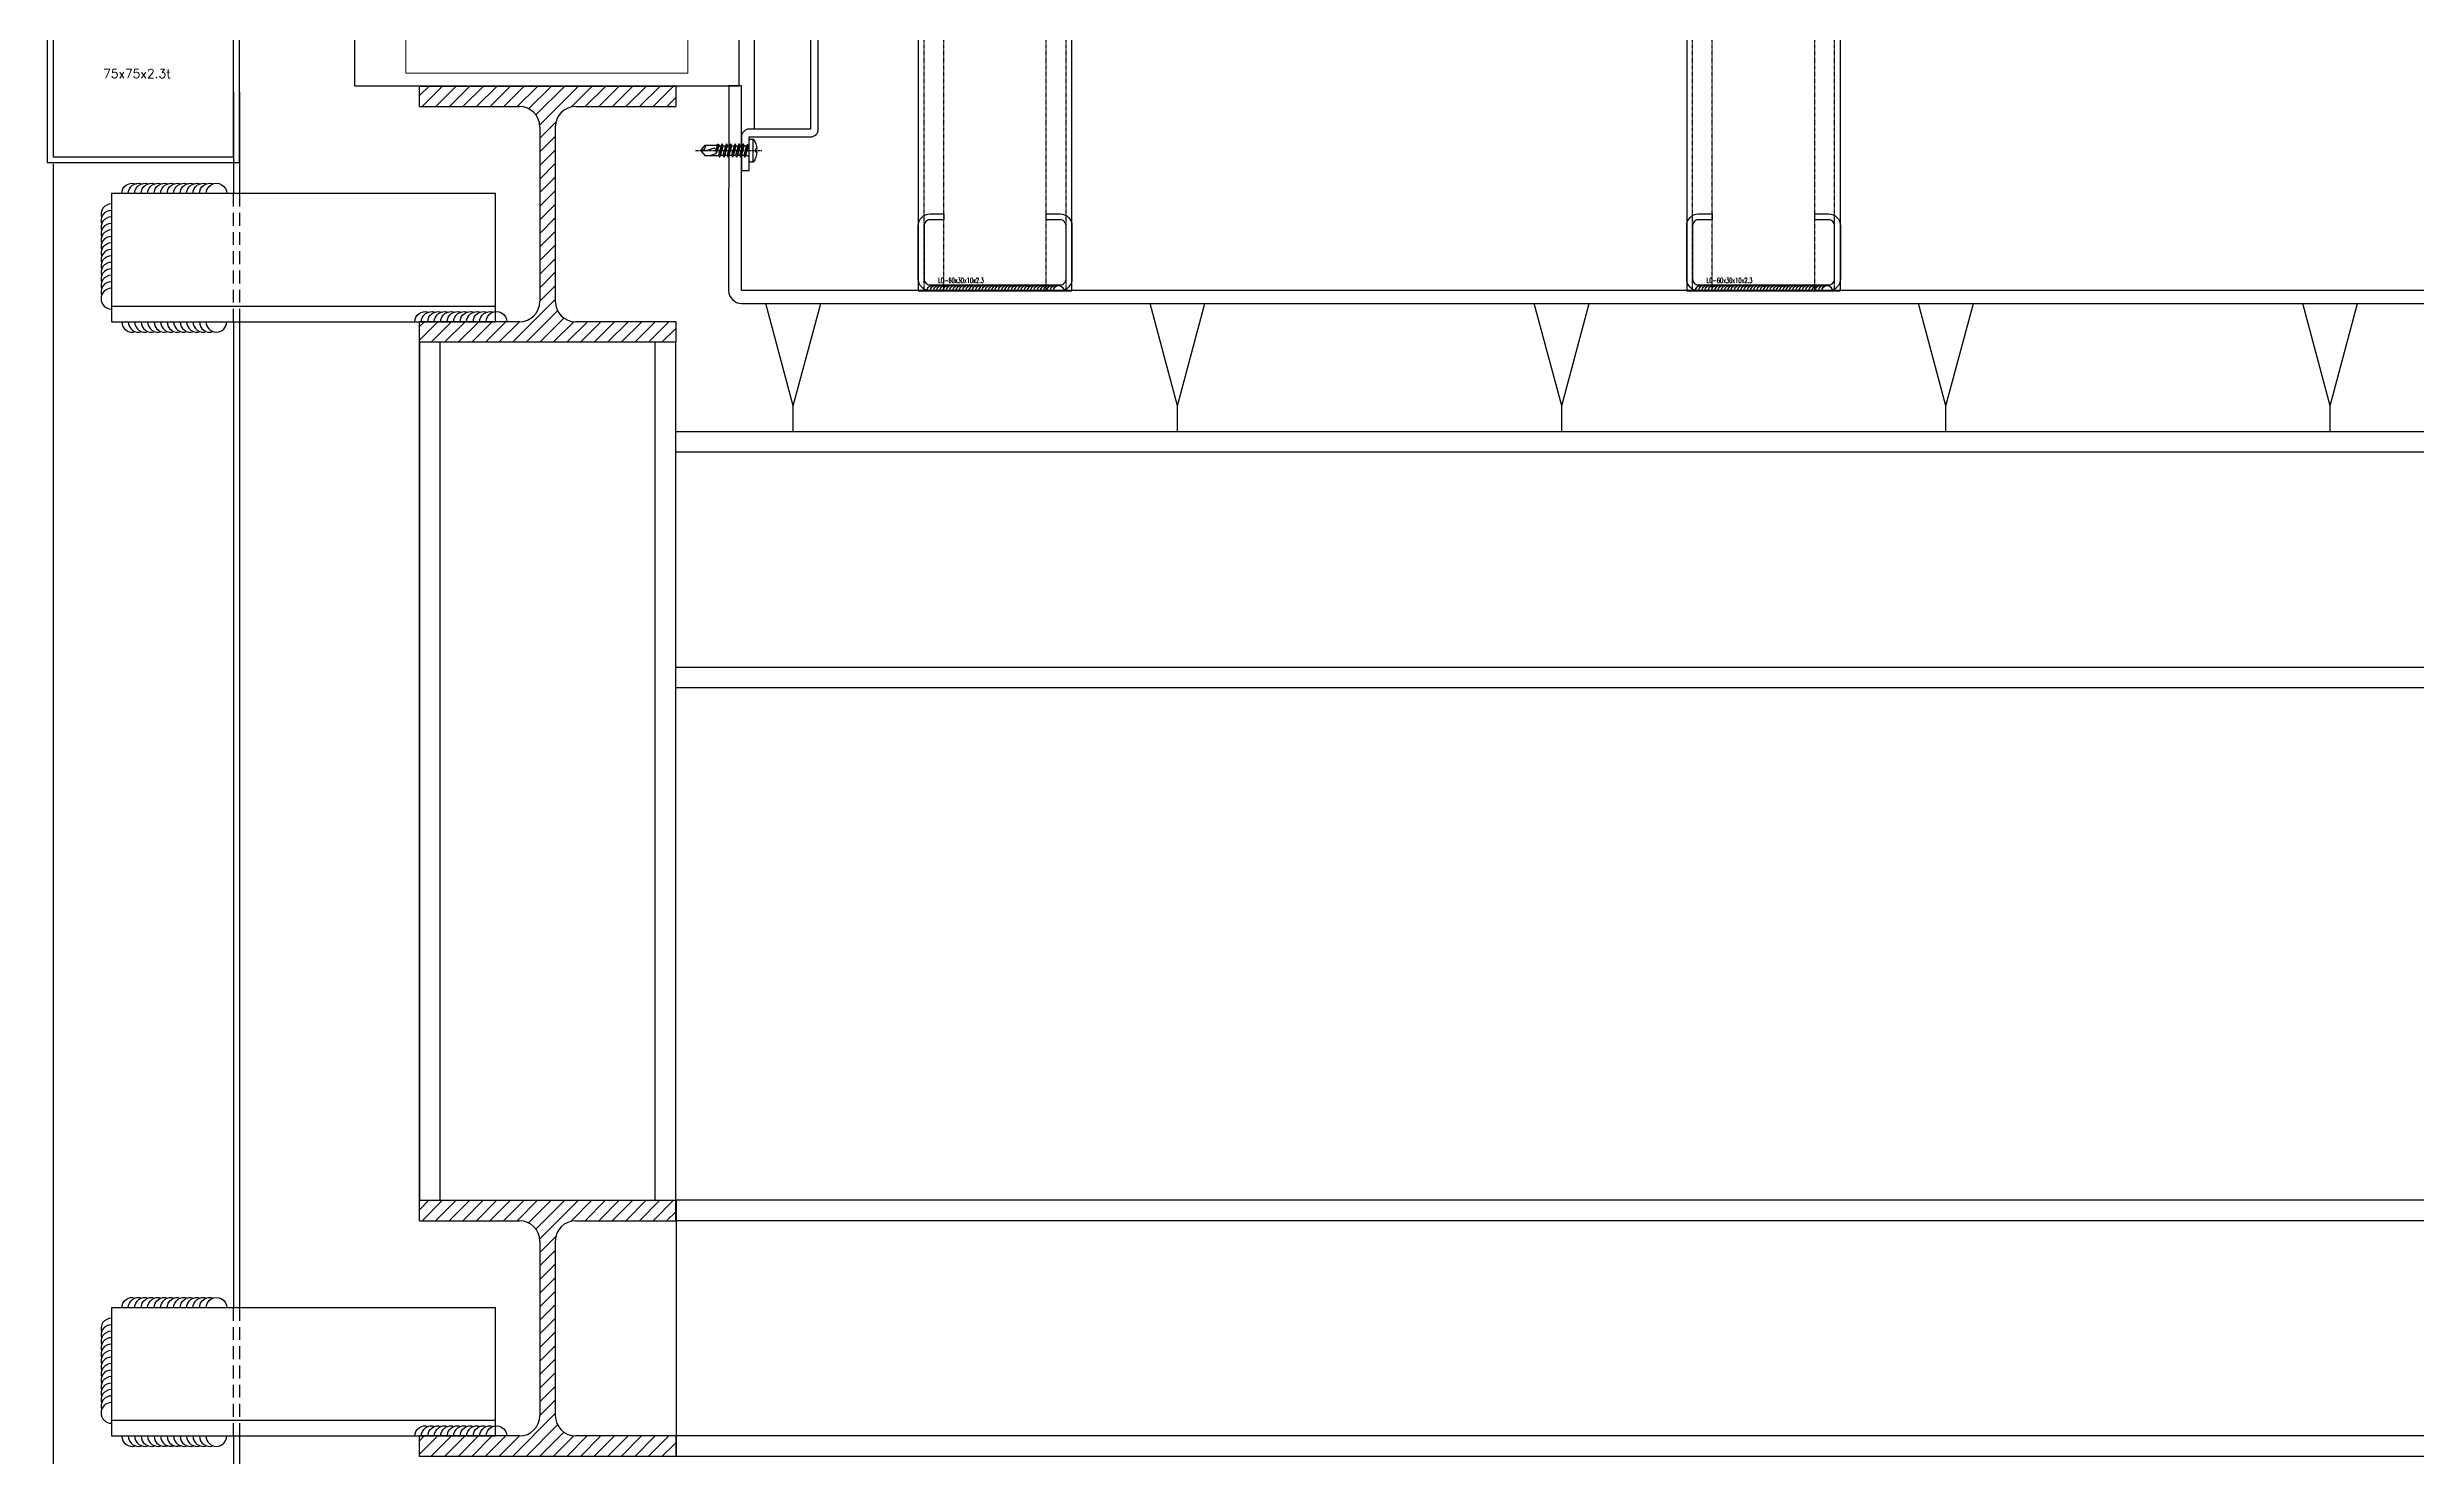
# Model space of a CAD drawing. Extents: x -3378 to 102197, y -3799 to 48702.
# Drawn here: x 55939 to 56864, y 24093 to 24643 of the extents above; entities that cross this region are included whole.
import ezdxf

# ---------------------------------------------------------------- set-up
doc = ezdxf.new("R2010")
doc.units = 0
for name, pattern in [('CENTER', [2, 1.25, -0.25, 0.25, -0.25]), ('HIDDEN', [0.375, 0.25, -0.125]), ('Hidden 1_16_', [0.023813, 0.015875, -0.007938])]:
    doc.linetypes.add(name, pattern=pattern)
for name, color, linetype in [('##-鐵件', 1, 'Continuous'), ('24WELD', 55, 'Continuous'), ('ARR', 6, 'Continuous'), ('GM_ANNO_DIMS', 4, 'Continuous'), ('GM_FILL_WELD', 8, 'Continuous'), ('GM_SECT_15', 15, 'Continuous'), ('GM_STEL_PRIM', 3, 'Continuous'), ('STRUCTURAL', 3, 'Continuous'), ('WELD', 12, 'Continuous'), ('不鏽鋼板S.S.PANEL', 30, 'Continuous'), ('螺絲 固定五金 FASTENERS', 124, 'Continuous'), ('螺絲、螺栓', 4, 'Continuous'), ('視覺模型鋁擠型暫替', 4, 'Continuous'), ('金屬面材 METAL PANEL', 2, 'Continuous'), ('鐵件', 6, 'Continuous'), ('鐵件 STEEL', 20, 'Continuous'), ('隱藏線 HIDDEN', 8, 'HIDDEN')]:
    doc.layers.add(name, color=color, linetype=linetype)
for name, color, linetype, plot in [('#-不列印', 252, 'Continuous', False), ('#不列印', 250, 'Continuous', False), ('不顯示', 254, 'Continuous', False)]:
    doc.layers.add(name, color=color, linetype=linetype, plot=plot)
doc.layers.add('BCM-STL', color=1, linetype='Continuous', lineweight=5)
doc.styles.add('DIM', font='simplex.shx', dxfattribs={"bigfont": 'chineset.shx'})
doc.styles.add('romans', font='romans.shx', dxfattribs={"width": 0.5, "bigfont": ' chineset.shx'})

# ---------------------------------------------------------------- blocks, each defined once
blk = doc.blocks.new('75x75x2.3t')
at = {"layer": 'GM_SECT_15'}
for points in [[(0, -75), (75, -75), (75, 0), (0, 0)], [(2.3, -72.7), (72.7, -72.7), (72.7, -2.3), (2.3, -2.3)]]:
    blk.add_lwpolyline(points, close=True, dxfattribs=at)
at = {"layer": '不顯示', "linetype": 'Continuous', "insert": (21.79, -38.48), "char_height": 3.5, "attachment_point": 1, "style": 'DIM'}
blk.add_mtext_dynamic_manual_height_columns('75x75x2.3t', width=3.4858, gutter_width=17.5, heights=[0], dxfattribs=at)
blk = doc.blocks.new('A$C20AE7E0D')
at = {"layer": 'ARR', "color": 0, "linetype": 'CENTER', "ltscale": 0.87}
blk.add_line((21, 0), (-5.1, 0), dxfattribs=at)
at = {"layer": 'ARR', "color": 0, "linetype": 'ByBlock', "ltscale": 0.3}
for p, q in [((-1.61, -4.5), (-1.61, 4.5)), ((0.5, 2.24), (1.14, 1.9)), ((0.72, 2.13), (1.65, -2.5)), ((1.89, 1.9), (1.14, 1.9)), ((2.24, 2.5), (3.24, -2.5)), ((3.48, 1.9), (2.73, 1.9)), ((3.83, 2.5), (4.83, -2.5)), ((5.07, 1.9), (4.32, 1.9)), ((5.42, 2.5), (6.42, -2.5)), ((6.81, 1.9), (5.91, 1.9)), ((7.16, 2.5), (8.16, -2.5)), ((8.4, 1.9), (7.65, 1.9)), ((8.75, 2.5), (9.75, -2.5)), ((10.14, 1.9), (9.24, 1.9)), ((10.49, 2.5), (11.49, -2.5)), ((11.73, 1.9), (10.98, 1.9)), ((12.08, 2.5), (12.7, -0.6)), ((17.12, 2.1), (12.46, 2.1)), ((18.83, 0.06), (17.12, 2.1)), ((18.83, 0.06), (18.95, 0.06)), ((19, -0.01), (19, 0.01)), ((2.14, -1.9), (2.89, -1.9)), ((3.73, -1.9), (4.48, -1.9)), ((5.32, -1.9), (6.07, -1.9)), ((6.91, -1.9), (7.81, -1.9)), ((8.65, -1.9), (9.4, -1.9)), ((10.24, -1.9), (11.14, -1.9)), ((11.87, -2.1), (15.91, -2.1)), ((18.83, -0.06), (17.12, -2.1)), ((18.83, -0.06), (18.95, -0.06))]:
    blk.add_line(p, q, dxfattribs=at)
blk.add_lwpolyline([(-2.98, -0.5, 0.134476), (-1.61, -4.5), (-0.58, -4.5, 0.198912), (-0.44, -4.44), (-0.06, -4.06, 0.198912), (0, -3.92), (0, 3.92, 0.198912), (-0.06, 4.06), (-0.44, 4.44, 0.198912), (-0.58, 4.5), (-1.61, 4.5, 0.134562), (-2.98, 0.5), (-2.48, 0.5), (-2.48, -0.5), (-2.98, -0.5)], format="xyb", dxfattribs=at)
blk.add_lwpolyline([(1.14, 1.9), (2.14, -1.9), (1.8, -2.5), (1.65, -2.5), (1.3, -1.9), (0.3, 1.9), (0.5, 2.24)], dxfattribs=at)
for points in [[(3.24, -2.5), (2.89, -1.9), (1.89, 1.9), (2.24, 2.5), (2.39, 2.5), (2.73, 1.9), (3.73, -1.9), (3.39, -2.5)], [(4.83, -2.5), (4.48, -1.9), (3.48, 1.9), (3.83, 2.5), (3.98, 2.5), (4.32, 1.9), (5.32, -1.9), (4.98, -2.5)], [(6.42, -2.5), (6.07, -1.9), (5.07, 1.9), (5.42, 2.5), (5.57, 2.5), (5.91, 1.9), (6.91, -1.9), (6.57, -2.5)], [(8.16, -2.5), (7.81, -1.9), (6.81, 1.9), (7.16, 2.5), (7.31, 2.5), (7.65, 1.9), (8.65, -1.9), (8.31, -2.5)], [(9.75, -2.5), (9.4, -1.9), (8.4, 1.9), (8.75, 2.5), (8.9, 2.5), (9.24, 1.9), (10.24, -1.9), (9.9, -2.5)], [(11.49, -2.5), (11.14, -1.9), (10.14, 1.9), (10.49, 2.5), (10.64, 2.5), (10.98, 1.9), (11.98, -1.9), (11.64, -2.5)], [(12.08, 2.5), (11.73, 1.9), (12.7, -0.6), (12.46, 2.1), (12.23, 2.5)]]:
    blk.add_lwpolyline(points, close=True, dxfattribs=at)
for centre, radius, start, end in [((0.67, 3.07), 0.874, 220.33884, 257.78016), ((13.86, -0.29), 1.2, 56.15202, 236.15202), ((17.85, 6.88), 7.01, 241.64577, 278.00805), ((18.9, 1.75), 1.82, 168.86169, 267.68654), ((18.95, 0.01), 0.05, 0, 90), ((1.17, -3.34), 1.44, 84.73115, 144.21996), ((16.52, 4.88), 7.01, 241.64577, 274.95411), ((18.95, -0.01), 0.05, 270, 0)]:
    blk.add_arc(centre, radius, start, end, dxfattribs=at)
blk = doc.blocks.new('*U77')
at = {"color": 0, "linetype": 'ByBlock'}
blk.add_blockref('A$C20AE7E0D', (0, 0), dxfattribs=at)
blk = doc.blocks.new('H-100x100x6x8')
at = {"layer": '視覺模型鋁擠型暫替', "linetype": 'Continuous'}
h = blk.add_hatch(dxfattribs=at)
h.set_pattern_fill('ANSI31', color=1, scale=30)
h.set_pattern_definition([(45, (-90912.223, -1005445.726), (-2.65165043, 2.65165043), [])])
edge = h.paths.add_edge_path()
edge.add_line((61, -8), (100, -8))
edge.add_line((100, -8), (100, 0))
edge.add_line((100, 0), (0, 0))
edge.add_line((0, 0), (0, -8))
edge.add_line((0, -8), (39, -8))
edge.add_arc((39, -16), 8, 0, 90, ccw=False)
edge.add_line((47, -16), (47, -84))
edge.add_arc((39, -84), 8, -90, 0, ccw=False)
edge.add_line((39, -92), (0, -92))
edge.add_line((0, -92), (0, -100))
edge.add_line((0, -100), (100, -100))
edge.add_line((100, -100), (100, -92))
edge.add_line((100, -92), (61, -92))
edge.add_arc((61, -84), 8, 180, 270, ccw=False)
edge.add_line((53, -84), (53, -16))
edge.add_arc((61, -16), 8, 90, 180, ccw=False)
h.paths.add_polyline_path([(51.93, -76.8), (51.93, -70.8)], flags=16)
h.paths.add_polyline_path([(93.05, -6), (93.05, -2)], flags=16)
h.paths.add_polyline_path([(93.05, -98), (93.05, -94)], flags=16)
h.paths.add_polyline_path([(75.39, -100.55), (75.39, -93.05)])
for p, q in [((0, 0), (100, 0)), ((0, -8), (0, 0)), ((100, 0), (100, -8)), ((0, -8), (39, -8)), ((61, -8), (100, -8)), ((47, -16), (47, -84)), ((53, -16), (53, -84)), ((0, -100), (0, -92)), ((39, -92), (0, -92)), ((100, -92), (61, -92)), ((100, -92), (100, -100)), ((100, -100), (0, -100))]:
    blk.add_line(p, q, dxfattribs=at)
for centre, start, end in [((39, -16), 0, 90), ((61, -16), 90, 180), ((39, -84), 270, 0), ((61, -84), 180, 270)]:
    blk.add_arc(centre, 8, start, end, dxfattribs=at)
blk = doc.blocks.new('*U725')
for centre, end in [((2.9, 89), 196.3529), ((3, 94), 196.3529), ((3, 91.5), 196.3529), ((3.1, 96.4), 196.3529), ((3.2, 98.9), 196.3529), ((3.3, 101.4), 196.3529), ((2.3, 71.5), 196.3529), ((2.4, 74), 196.3529), ((2.5, 76.5), 196.3529), ((2.6, 81.5), 196.3529), ((2.6, 79), 196.3529), ((2.7, 84), 196.3529), ((2.8, 86.5), 196.3529), ((1.7, 54), 196.3529), ((1.7, 51.5), 196.3529), ((1.8, 56.5), 196.3529), ((1.9, 59), 196.3529), ((2, 61.5), 196.3529), ((2.1, 64), 196.3529), ((2.2, 69), 196.3529), ((2.2, 66.5), 196.3529), ((1.1, 34), 196.3529), ((1.2, 36.5), 196.3529), ((1.3, 41.5), 196.3529), ((1.3, 39), 196.3529), ((1.4, 44), 196.3529), ((1.5, 46.5), 196.3529), ((1.6, 49), 196.3529), ((0.5, 16.5), 196.3529), ((0.6, 19), 196.3529), ((0.7, 21.5), 196.3529), ((0.8, 24), 196.3529), ((0.9, 29), 196.3529), ((0.9, 26.5), 196.3529), ((1, 31.5), 196.3529), ((0.1, 4), 268.1431), ((0.2, 6.5), 196.3529), ((0.3, 9), 196.3529), ((0.4, 11.5), 196.3529), ((0.5, 14), 196.3529)]:
    blk.add_arc(centre, 4, 88.1431, end)
blk = doc.blocks.new('St-LC-60x30x10x2_3')
at = {"layer": 'STRUCTURAL', "color": 0, "linetype": 'ByBlock', "lineweight": -2}
blk.add_lwpolyline([(14.83, 38.37), (14.83, 36.07), (9.43, 36.07, 0.414214), (7.13, 33.77), (7.13, 12.97, 0.414214), (9.43, 10.67), (60.23, 10.67, 0.414214), (62.53, 12.97), (62.53, 33.77, 0.414214), (60.23, 36.07), (54.83, 36.07), (54.83, 38.37), (60.23, 38.37, -0.414214), (64.83, 33.77), (64.83, 12.97, -0.414214), (60.23, 8.37), (9.43, 8.37, -0.414214), (4.83, 12.97), (4.83, 33.77, -0.414214), (9.43, 38.37)], format="xyb", close=True, dxfattribs=at)
at = {"layer": 'Defpoints', "color": 0, "linetype": 'ByBlock', "lineweight": -2, "style": 'romans', "width": 0.6}
blk.add_text('LC-60x30x10x2.3', height=2, rotation=360, dxfattribs=at).set_placement((12.56, 11.41))
blk = doc.blocks.new('*U730')
at = {"layer": '##-鐵件', "color": 1}
blk.add_lwpolyline([(1692.26, 30), (1489.76, 30), (1489.76, -30), (1692.26, -30)], close=True, dxfattribs=at)
at = {"color": 251, "linetype": 'Hidden 1_16_', "ltscale": 5}
for p, q in [((1692.26, 27.7), (1489.76, 27.7)), ((1692.26, 20), (1489.76, 20)), ((1692.26, -20), (1489.76, -20)), ((1692.26, -27.7), (1489.76, -27.7))]:
    blk.add_line(p, q, dxfattribs=at)
at = {"layer": '#不列印', "rotation": 90}
blk.add_blockref('St-LC-60x30x10x2_3', (1700.63, -34.83), dxfattribs=at)
blk = doc.blocks.new('*U240')
at = {"layer": '鐵件', "rotation": 270}
blk.add_blockref('*U730', (0, 1591.01), dxfattribs=at)
blk = doc.blocks.new('*U241')
at = {"color": 0, "linetype": 'ByBlock', "lineweight": -2}
for p in [(0, 0), (300, 0)]:
    blk.add_blockref('*U240', p, dxfattribs=at)
blk = doc.blocks.new('*U731')
for centre, end in [((2.9, 89), 196.3529), ((3, 94), 196.3529), ((3, 91.5), 196.3529), ((3.1, 96.4), 196.3529), ((3.2, 98.9), 196.3529), ((3.3, 101.4), 196.3529), ((2.3, 71.5), 196.3529), ((2.4, 74), 196.3529), ((2.5, 76.5), 196.3529), ((2.6, 81.5), 196.3529), ((2.6, 79), 196.3529), ((2.7, 84), 196.3529), ((2.8, 86.5), 196.3529), ((1.7, 54), 196.3529), ((1.7, 51.5), 196.3529), ((1.8, 56.5), 196.3529), ((1.9, 59), 196.3529), ((2, 61.5), 196.3529), ((2.1, 64), 196.3529), ((2.2, 69), 196.3529), ((2.2, 66.5), 196.3529), ((1.1, 34), 196.3529), ((1.2, 36.5), 196.3529), ((1.3, 41.5), 196.3529), ((1.3, 39), 196.3529), ((1.4, 44), 196.3529), ((1.5, 46.5), 196.3529), ((1.6, 49), 196.3529), ((0.5, 16.5), 196.3529), ((0.6, 19), 196.3529), ((0.7, 21.5), 196.3529), ((0.8, 24), 196.3529), ((0.9, 29), 196.3529), ((0.9, 26.5), 196.3529), ((1, 31.5), 196.3529), ((0.1, 4), 268.1431), ((0.2, 6.5), 196.3529), ((0.3, 9), 196.3529), ((0.4, 11.5), 196.3529), ((0.5, 14), 196.3529)]:
    blk.add_arc(centre, 4, 88.1431, end)
blk = doc.blocks.new('*U242')
at = {"layer": '24WELD', "xscale": -0.5062500000000003, "yscale": 0.5062500000000004, "zscale": 0.5062500000000004, "rotation": 88.14306280164571}
blk.add_blockref('*U731', (26.67, -0.98), dxfattribs=at)
blk = doc.blocks.new('*U243')
at = {"color": 0, "linetype": 'ByBlock', "lineweight": -2}
blk.add_blockref('*U242', (0, 0), dxfattribs=at)
blk = doc.blocks.new('陽台地板')
for name, p in [('*U241', (100, -148.75, 0)), ('*U243', (400.15, -249.02, 0))]:
    blk.add_blockref(name, p)
at = {"layer": '24WELD', "xscale": -0.5062500000000003, "yscale": 0.5062500000000004, "zscale": 0.5062500000000004, "rotation": 88.14306280164571}
blk.add_blockref('*U725', (126.83, -250, 0), dxfattribs=at)
blk = doc.blocks.new('*U227')
at = {"layer": 'WELD'}
for points in [[(-36, 0, -0.414214), (-33, 3), (-30, 3)], [(-33, 0, -0.414214), (-30, 3), (-27, 3)], [(-30, 0, -0.414214), (-27, 3), (-24, 3)], [(-27, 0, -0.414214), (-24, 3), (-21, 3)], [(-24, 0, -0.414214), (-21, 3), (-18, 3)], [(-21, 0, -0.414214), (-18, 3), (-15, 3)], [(-18, 0, -0.414214), (-15, 3), (-12, 3)], [(-15, 0, -0.414214), (-12, 3), (-9, 3)], [(-12, 0, -0.414214), (-9, 3), (-6, 3)], [(-9, 0, -0.414214), (-6, 3), (-3, 3)]]:
    blk.add_lwpolyline(points, format="xyb", dxfattribs=at)
blk.add_arc((-3, 0), 3, 360, 180, dxfattribs=at)
blk = doc.blocks.new('*U226')
at = {"layer": 'WELD'}
for points in [[(-120, 0, -0.414214), (-117, 3), (-114, 3)], [(-117, 0, -0.414214), (-114, 3), (-111, 3)], [(-114, 0, -0.414214), (-111, 3), (-108, 3)], [(-111, 0, -0.414214), (-108, 3), (-105, 3)], [(-108, 0, -0.414214), (-105, 3), (-102, 3)], [(-105, 0, -0.414214), (-102, 3), (-99, 3)], [(-102, 0, -0.414214), (-99, 3), (-96, 3)], [(-99, 0, -0.414214), (-96, 3), (-93, 3)], [(-96, 0, -0.414214), (-93, 3), (-90, 3)], [(-93, 0, -0.414214), (-90, 3), (-87, 3)], [(-90, 0, -0.414214), (-87, 3), (-84, 3)], [(-87, 0, -0.414214), (-84, 3), (-81, 3)], [(-84, 0, -0.414214), (-81, 3), (-78, 3)], [(-81, 0, -0.414214), (-78, 3), (-75, 3)], [(-78, 0, -0.414214), (-75, 3), (-72, 3)], [(-75, 0, -0.414214), (-72, 3), (-69, 3)], [(-72, 0, -0.414214), (-69, 3), (-66, 3)], [(-69, 0, -0.414214), (-66, 3), (-63, 3)], [(-66, 0, -0.414214), (-63, 3), (-60, 3)], [(-63, 0, -0.414214), (-60, 3), (-57, 3)], [(-60, 0, -0.414214), (-57, 3), (-54, 3)], [(-57, 0, -0.414214), (-54, 3), (-51, 3)], [(-54, 0, -0.414214), (-51, 3), (-48, 3)], [(-51, 0, -0.414214), (-48, 3), (-45, 3)], [(-48, 0, -0.414214), (-45, 3), (-42, 3)], [(-45, 0, -0.414214), (-42, 3), (-39, 3)], [(-42, 0, -0.414214), (-39, 3), (-36, 3)], [(-39, 0, -0.414214), (-36, 3), (-33, 3)], [(-36, 0, -0.414214), (-33, 3), (-30, 3)], [(-33, 0, -0.414214), (-30, 3), (-27, 3)], [(-30, 0, -0.414214), (-27, 3), (-24, 3)], [(-27, 0, -0.414214), (-24, 3), (-21, 3)], [(-24, 0, -0.414214), (-21, 3), (-18, 3)], [(-21, 0, -0.414214), (-18, 3), (-15, 3)], [(-18, 0, -0.414214), (-15, 3), (-12, 3)], [(-15, 0, -0.414214), (-12, 3), (-9, 3)], [(-12, 0, -0.414214), (-9, 3), (-6, 3)], [(-9, 0, -0.414214), (-6, 3), (-3, 3)]]:
    blk.add_lwpolyline(points, format="xyb", dxfattribs=at)
blk.add_arc((-3, 0), 3, 360, 180, dxfattribs=at)
blk = doc.blocks.new('*U225')
at = {"layer": 'WELD'}
for points in [[(-36, 0, -0.414214), (-33, 3), (-30, 3)], [(-33, 0, -0.414214), (-30, 3), (-27, 3)], [(-30, 0, -0.414214), (-27, 3), (-24, 3)], [(-27, 0, -0.414214), (-24, 3), (-21, 3)], [(-24, 0, -0.414214), (-21, 3), (-18, 3)], [(-21, 0, -0.414214), (-18, 3), (-15, 3)], [(-18, 0, -0.414214), (-15, 3), (-12, 3)], [(-15, 0, -0.414214), (-12, 3), (-9, 3)], [(-12, 0, -0.414214), (-9, 3), (-6, 3)], [(-9, 0, -0.414214), (-6, 3), (-3, 3)]]:
    blk.add_lwpolyline(points, format="xyb", dxfattribs=at)
blk.add_arc((-3, 0), 3, 360, 180, dxfattribs=at)
blk = doc.blocks.new('M8外六角螺钉F')
at = {"color": 1, "linetype": 'CENTER', "lineweight": 9, "ltscale": 0.5}
for p, q in [((-94053.65, 37356.27), (-94053.65, 37335.27)), ((-94064.15, 37345.77), (-94043.15, 37345.77))]:
    blk.add_line(p, q, dxfattribs=at)
at = {"color": 7, "lineweight": 9, "flags": 128}
blk.add_lwpolyline([(-94047.15, 37342.02), (-94053.65, 37338.27), (-94060.15, 37342.02), (-94060.15, 37349.53), (-94053.65, 37353.28), (-94047.15, 37349.53)], close=True, dxfattribs=at)
at = {"color": 7, "lineweight": 9}
blk.add_circle((-94053.65, 37345.77), 6.5, dxfattribs=at)
blk = doc.blocks.new('240410_扶手底部不鏽鋼')
for centre in [(-25, 20.05, 0), (25, 20.05)]:
    blk.add_circle(centre, 8)
at = {"layer": '不鏽鋼板S.S.PANEL'}
for p, q in [((75, 45), (-75, 45)), ((-75, 45, 40935), (-75, -5, 40935)), ((75, -5), (75, 45)), ((-75, -25, 40935), (-75, -5, 40935)), ((-75, -5), (75, -5)), ((75, -5, 40935), (75, -25, 40935)), ((-75, -24.98, 40935), (75, -25, 40935))]:
    blk.add_line(p, q, dxfattribs=at)
at = {"layer": '不鏽鋼板S.S.PANEL', "linetype": 'HIDDEN', "ltscale": 12, "elevation": 0}
for points in [[(-34, 20.05), (-34, 28.99, -0.414214), (-25, 37.99), (-25, 37.99, -0.414214), (-16, 28.99), (-16, 20.05)], [(16, 20.05), (16, 28.99, -0.414214), (25, 37.99), (25, 37.99, -0.414214), (34, 28.99), (34, 20.05)], [(-34, 20.05), (-34, 10.99, 0.414214), (-25, 1.99), (-25, 1.99, 0.414214), (-16, 10.99), (-16, 20.05)], [(16, 20.05), (16, 10.99, 0.414214), (25, 1.99), (25, 1.99, 0.414214), (34, 10.99), (34, 20.05)]]:
    blk.add_lwpolyline(points, format="xyb", dxfattribs=at)
at = {"layer": '螺絲、螺栓', "color": 1}
for centre in [(-25, 125.05, 0), (25, 125.05, 0), (-25, 75.05, 0), (25, 75.05, 0)]:
    blk.add_circle(centre, 8, dxfattribs=at)
at = {"layer": '鐵件 STEEL', "color": 3, "ltscale": 13}
for centre in [(-25, 125.05, 0), (25, 125.05, 0), (-25, 75.05, 0), (25, 75.05), (-25, 20.05, 0), (25, 20.05, 0)]:
    blk.add_circle(centre, 17.5, dxfattribs=at)
at = {"layer": 'GM_FILL_WELD', "color": 0, "xscale": -1}
blk.add_blockref('*U226', (-60, 45), dxfattribs=at)
at = {"layer": 'GM_FILL_WELD', "color": 0, "xscale": -1.000000000000001, "rotation": 90}
blk.add_blockref('*U225', (-60, 9), dxfattribs=at)
at = {"layer": 'GM_FILL_WELD', "color": 0, "rotation": 270}
blk.add_blockref('*U227', (60, 9), dxfattribs=at)
at = {"layer": '螺絲、螺栓', "color": 1, "xscale": -2.131761829113787, "yscale": 2.131761829113787, "zscale": 2.131761829113787}
for p in [(-200524.97, -79487.25), (-200474.97, -79487.25, 0), (-200524.97, -79537.25), (-200474.97, -79537.25, 0), (-200524.97, -79592.25, 0), (-200474.97, -79592.25)]:
    blk.add_blockref('M8外六角螺钉F', p, dxfattribs=at)
blk = doc.blocks.new('240410_GC_扶手')
at = {"layer": '隱藏線 HIDDEN', "linetype": 'HIDDEN', "ltscale": 20}
for points in [[(-72.5, 115), (-72.5, 170), (-57.5, 170), (-57.5, 115)], [(-44.5, 170), (-44.5, 135), (-41.5, 135), (-41.5, 170)], [(-31.5, 170), (-31.5, 135), (-28.5, 135), (-28.5, 170)], [(-18.5, 170), (-18.5, 135), (-15.5, 135), (-15.5, 170)], [(-5.5, 170), (-5.5, 135), (-2.5, 135), (-2.5, 170)], [(7.5, 170), (7.5, 135), (10.5, 135), (10.5, 170)], [(20.5, 170), (20.5, 135), (23.5, 135), (23.5, 170)], [(33.5, 170), (33.5, 135), (36.5, 135), (36.5, 170)], [(46.5, 170), (46.5, 135), (49.5, 135), (49.5, 170)], [(62.5, 115), (62.5, 170), (77.5, 170), (77.5, 115)]]:
    blk.add_lwpolyline(points, close=True, dxfattribs=at)
at = {"layer": '#-不列印'}
blk.add_blockref('240410_扶手底部不鏽鋼', (2.5, 25, 0), dxfattribs=at)
blk = doc.blocks.new('*U598')
for centre, end in [((4, -0.13), 178.14306), ((6.5, -0.21), 106.35291), ((9, -0.29), 106.35291), ((11.49, -0.37), 106.35291), ((13.99, -0.45), 106.35291), ((16.49, -0.53), 106.35291), ((18.99, -0.62), 106.35291), ((21.49, -0.7), 106.35291), ((23.99, -0.78), 106.35291), ((26.49, -0.86), 106.35291), ((28.98, -0.94), 106.35291), ((31.48, -1.02), 106.35291)]:
    blk.add_arc(centre, 4, 358.14306, end)
blk = doc.blocks.new('*U599')
for centre, end in [((4, -0.13), 178.14306), ((6.5, -0.21), 106.35291), ((9, -0.29), 106.35291), ((11.49, -0.37), 106.35291), ((13.99, -0.45), 106.35291), ((16.49, -0.53), 106.35291), ((18.99, -0.62), 106.35291), ((21.49, -0.7), 106.35291), ((23.99, -0.78), 106.35291), ((26.49, -0.86), 106.35291), ((28.98, -0.94), 106.35291), ((31.48, -1.02), 106.35291), ((33.98, -1.1), 106.35291), ((36.48, -1.18), 106.35291)]:
    blk.add_arc(centre, 4, 358.14306, end)
blk = doc.blocks.new('*U600')
for centre, end in [((4, -0.13), 178.14306), ((6.5, -0.21), 106.35291), ((9, -0.29), 106.35291), ((11.49, -0.37), 106.35291), ((13.99, -0.45), 106.35291), ((16.49, -0.53), 106.35291), ((18.99, -0.62), 106.35291), ((21.49, -0.7), 106.35291), ((23.99, -0.78), 106.35291), ((26.49, -0.86), 106.35291), ((28.98, -0.94), 106.35291), ((31.48, -1.02), 106.35291), ((33.98, -1.1), 106.35291), ((36.48, -1.18), 106.35291)]:
    blk.add_arc(centre, 4, 358.14306, end)
blk = doc.blocks.new('*U613')
for centre, end in [((4, -0.13), 178.14306), ((6.5, -0.21), 106.35291), ((9, -0.29), 106.35291), ((11.49, -0.37), 106.35291), ((13.99, -0.45), 106.35291), ((16.49, -0.53), 106.35291), ((18.99, -0.62), 106.35291), ((21.49, -0.7), 106.35291), ((23.99, -0.78), 106.35291), ((26.49, -0.86), 106.35291), ((28.98, -0.94), 106.35291), ((31.48, -1.02), 106.35291), ((33.98, -1.1), 106.35291), ((36.48, -1.18), 106.35291)]:
    blk.add_arc(centre, 4, 358.14306, end)
blk = doc.blocks.new('*U614')
for centre, end in [((4, -0.13), 178.14306), ((6.5, -0.21), 106.35291), ((9, -0.29), 106.35291), ((11.49, -0.37), 106.35291), ((13.99, -0.45), 106.35291), ((16.49, -0.53), 106.35291), ((18.99, -0.62), 106.35291), ((21.49, -0.7), 106.35291), ((23.99, -0.78), 106.35291), ((26.49, -0.86), 106.35291), ((28.98, -0.94), 106.35291), ((31.48, -1.02), 106.35291)]:
    blk.add_arc(centre, 4, 358.14306, end)
blk = doc.blocks.new('*U615')
for centre, end in [((4, -0.13), 178.14306), ((6.5, -0.21), 106.35291), ((9, -0.29), 106.35291), ((11.49, -0.37), 106.35291), ((13.99, -0.45), 106.35291), ((16.49, -0.53), 106.35291), ((18.99, -0.62), 106.35291), ((21.49, -0.7), 106.35291), ((23.99, -0.78), 106.35291), ((26.49, -0.86), 106.35291), ((28.98, -0.94), 106.35291), ((31.48, -1.02), 106.35291), ((33.98, -1.1), 106.35291), ((36.48, -1.18), 106.35291)]:
    blk.add_arc(centre, 4, 358.14306, end)
blk = doc.blocks.new('*U616')
for centre, end in [((4, -0.13), 178.14306), ((6.5, -0.21), 106.35291), ((9, -0.29), 106.35291), ((11.49, -0.37), 106.35291), ((13.99, -0.45), 106.35291), ((16.49, -0.53), 106.35291), ((18.99, -0.62), 106.35291), ((21.49, -0.7), 106.35291), ((23.99, -0.78), 106.35291), ((26.49, -0.86), 106.35291), ((28.98, -0.94), 106.35291), ((31.48, -1.02), 106.35291), ((33.98, -1.1), 106.35291), ((36.48, -1.18), 106.35291)]:
    blk.add_arc(centre, 4, 358.14306, end)
blk = doc.blocks.new('*U617')
for centre, end in [((4, -0.13), 178.14306), ((6.5, -0.21), 106.35291), ((9, -0.29), 106.35291), ((11.49, -0.37), 106.35291), ((13.99, -0.45), 106.35291), ((16.49, -0.53), 106.35291), ((18.99, -0.62), 106.35291), ((21.49, -0.7), 106.35291), ((23.99, -0.78), 106.35291), ((26.49, -0.86), 106.35291), ((28.98, -0.94), 106.35291), ((31.48, -1.02), 106.35291), ((33.98, -1.1), 106.35291), ((36.48, -1.18), 106.35291)]:
    blk.add_arc(centre, 4, 358.14306, end)
blk = doc.blocks.new('*U761')
at = {"layer": 'GM_STEL_PRIM'}
for p, q in [((0, -15), (-10.72, 25)), ((0, -15), (10.72, 25)), ((0, -25), (0, -15))]:
    blk.add_line(p, q, dxfattribs=at)
blk = doc.blocks.new('*U762')
at = {"layer": 'GM_ANNO_DIMS', "color": 0, "linetype": 'ByBlock', "lineweight": -2}
for p in [(0, 0), (150, 0), (300, 0), (450, 0), (600, 0)]:
    blk.add_blockref('*U761', p, dxfattribs=at)

msp = doc.modelspace()

# ---------------------------------------------------------------- linework, layer by layer
at = {"layer": 'BCM-STL', "linetype": 'HIDDEN', "elevation": 0}
msp.add_lwpolyline([(56078.631, 25034.342), (56078.631, 24633.085), (56188.631, 24633.085), (56188.631, 25034.342)], dxfattribs=at)
at = {"layer": 'GM_SECT_15'}
for p, q in [((56011.331, 24625.585, 0), (56011.331, 24585.993, 0)), ((56013.631, 24625.585, 0), (56013.631, 24585.993, 0)), ((56013.631, 24625.585, 0), (56013.631, 24585.993, 0)), ((55940.931, 24597.576, 0), (55940.931, 24016.953, 0)), ((56113.631, 24541.993, 0), (55963.631, 24541.993, 0)), ((56011.331, 24535.993, 0), (56011.331, 24151.085, 0)), ((56013.631, 24535.995, 0), (56013.631, 24151.085, 0)), ((56013.631, 24535.993, 0), (56013.631, 24151.085, 0)), ((56113.631, 24107.085, 0), (55963.631, 24107.085, 0)), ((56011.331, 24101.085, 0), (56011.331, 24076.826, 0)), ((56013.631, 24101.085, 0), (56013.631, 24079.428, 0)), ((56013.631, 24101.085, 0), (56013.631, 24079.427, 0))]:
    msp.add_line(p, q, dxfattribs=at)
at = {"layer": 'GM_SECT_15', "elevation": 0}
for points in [[(55963.631, 24585.993), (55963.631, 24535.993), (56113.631, 24535.993), (56113.631, 24585.993)], [(55963.631, 24151.085), (55963.631, 24101.085), (56113.631, 24101.085), (56113.631, 24151.085)]]:
    msp.add_lwpolyline(points, close=True, dxfattribs=at)
at = {"layer": 'GM_STEL_PRIM', "elevation": 0}
msp.add_lwpolyline([(58871.331, 24548.175), (56209.616, 24548.175), (56209.625, 24628.076), (56204.625, 24628.077), (56204.616, 24548.176, 0.4142473), (56209.616, 24543.175), (58871.331, 24543.175)], format="xyb", close=True, dxfattribs=at)
at = {"layer": '視覺模型鋁擠型暫替', "linetype": 'Continuous'}
for p, q in [((56083.927, 24527.993, 0), (56083.927, 24193.085, 0)), ((56083.927, 24193.085, 0), (56083.927, 24527.993, 0)), ((56091.927, 24193.085, 0), (56091.927, 24527.993, 0)), ((56175.927, 24193.085, 0), (56175.927, 24527.993, 0)), ((56183.927, 24185.085, 0), (56183.927, 24527.993, 0)), ((58876.111, 24493.085, 0), (56183.927, 24493.085, 0)), ((58876.111, 24485.085, 0), (56183.927, 24485.085, 0)), ((58876.111, 24401.085, 0), (56183.927, 24401.085, 0)), ((58876.111, 24393.085, 0), (56183.927, 24393.085, 0)), ((58947.081, 24193.085, 0), (56183.927, 24193.085, 0)), ((56184.147, 24193.085, 0), (56184.147, 24093.085, 0)), ((58947.081, 24185.085, 0), (56183.927, 24185.085, 0)), ((58947.081, 24101.085, 0), (56183.927, 24101.085, 0)), ((58947.081, 24093.085, 0), (56183.927, 24093.085, 0))]:
    msp.add_line(p, q, dxfattribs=at)
at = {"layer": '金屬面材 METAL PANEL'}
msp.add_line((56214.621, 24684.848, 0), (56214.621, 24611.175), dxfattribs=at)
at = {"layer": '金屬面材 METAL PANEL', "elevation": 0}
msp.add_lwpolyline([(56037.621, 24689.785), (56037.621, 24719.858), (56236.621, 24705.297), (56236.621, 24611.175), (56212.621, 24611.175, 0.4142136), (56209.621, 24608.175), (56209.621, 24594.993), (56212.621, 24594.993), (56212.621, 24608.175), (56236.621, 24608.175, 0.4142136), (56239.621, 24611.175), (56239.621, 24705.297, 0.3929787), (56236.839, 24708.289), (56037.839, 24722.85, 0.4357721), (56034.621, 24719.858), (56034.621, 24689.785)], format="xyb", dxfattribs=at)
at = {"layer": '隱藏線 HIDDEN', "linetype": 'HIDDEN', "ltscale": 20}
for p, q in [((56011.331, 24535.993, 0), (56011.331, 24585.993, 0)), ((56013.631, 24585.993, 0), (56013.631, 24535.993, 0)), ((56013.631, 24535.995, 0), (56013.631, 24535.993, 0)), ((56011.331, 24101.085, 0), (56011.331, 24151.085, 0)), ((56013.631, 24151.085, 0), (56013.631, 24101.085, 0)), ((56013.631, 24101.087, 0), (56013.631, 24101.085, 0))]:
    msp.add_line(p, q, dxfattribs=at)

# ---------------------------------------------------------------- block references
msp.add_blockref('240410_GC_扶手', (56131.131, 24628.076, -40935))
at = {"layer": '24WELD'}
for name, p, xscale, yscale, zscale, rotation in [('*U600', (56008.668, 24585.993, 0), -1.012500000000001, 1.012500000000001, 1.012500000000001, 358.1430628016457), ('*U613', (55963.631, 24540.957, 0), 1.012499999999999, 1.012499999999999, 1.012499999999999, 91.85693719835433), ('*U598', (56118.013, 24535.912, 0), -1.012500000000001, 1.012500000000001, 1.012500000000001, 358.1430628016457), ('*U599', (56008.668, 24535.993, 0), 1.012500000000001, 1.012500000000001, 1.012500000000001, 181.8569371983544), ('*U616', (56008.668, 24151.085, 0), -1.012500000000001, 1.012500000000001, 1.012500000000001, 358.1430628016457), ('*U617', (55963.631, 24106.049, 0), 1.012499999999999, 1.012499999999999, 1.012499999999999, 91.85693719835433), ('*U614', (56118.013, 24101.004, 0), -1.012500000000001, 1.012500000000001, 1.012500000000001, 358.1430628016457), ('*U615', (56008.668, 24101.085, 0), 1.012500000000001, 1.012500000000001, 1.012500000000001, 181.8569371983544)]:
    msp.add_blockref(name, p, dxfattribs=dict(at, xscale=xscale, yscale=yscale, zscale=zscale, rotation=rotation))
at = {"layer": 'GM_ANNO_DIMS'}
msp.add_blockref('*U762', (56229.851, 24518.175, 0), dxfattribs=at)
at = {"layer": '螺絲 固定五金 FASTENERS', "xscale": -1}
msp.add_blockref('*U77', (56212.621, 24602.819), dxfattribs=at)
at = {"layer": '螺絲、螺栓'}
msp.add_blockref('陽台地板', (56208.631, 24798.085, 0), dxfattribs=at)
at = {"layer": '視覺模型鋁擠型暫替', "linetype": 'Continuous', "rotation": 359.9999972778685}
msp.add_blockref('75x75x2.3t', (55938.621, 24673.106, 0), dxfattribs=at)
at = {"layer": '視覺模型鋁擠型暫替', "linetype": 'Continuous'}
for p in [(56083.927, 24627.993, 0), (56083.927, 24193.085, 0)]:
    msp.add_blockref('H-100x100x6x8', p, dxfattribs=at)

doc.saveas('drawing.dxf')
